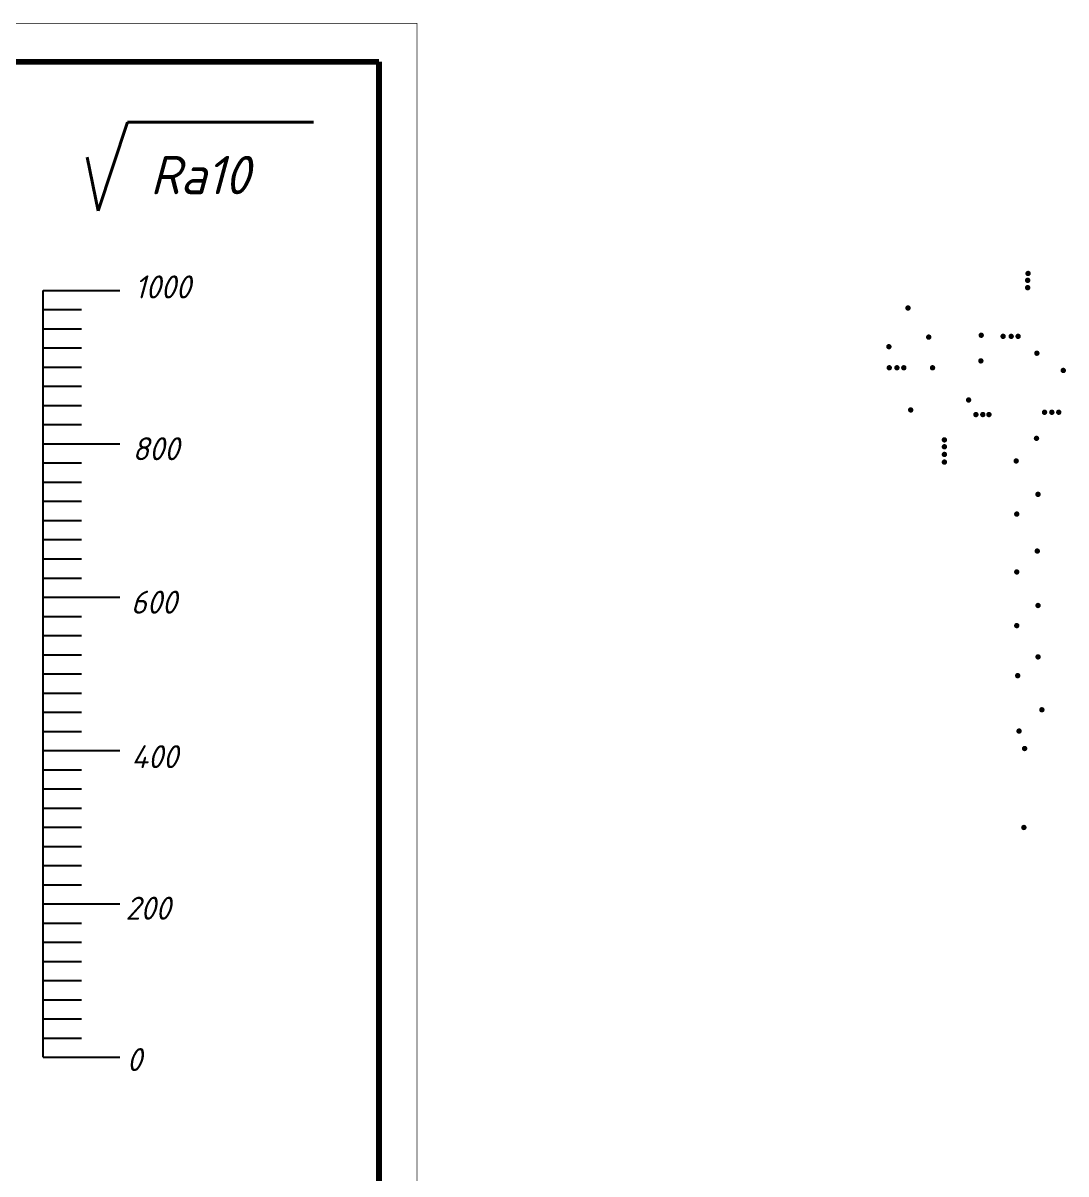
# Model space of a CAD drawing. Header units: millimetres. Extents: x 1557 to 2774, y 1107 to 1474.
# Drawn here: x 1926 to 2061.9, y 1316.8 to 1466.9 of the extents above; entities that cross this region are included whole.
import ezdxf

# ---------------------------------------------------------------- set-up
doc = ezdxf.new("R2010")
doc.units = ezdxf.units.MM
for name, color, linetype in [('Mechanical3', 76, 'Continuous'), ('Sheet', 255, 'Continuous'), ('ViaHoleLayer', 16, 'Continuous')]:
    doc.layers.add(name, color=color, linetype=linetype)
doc.styles.add('Gost', font='gost_type_0.ttf')

msp = doc.modelspace()

# ---------------------------------------------------------------- linework, layer by layer
at = {"lineweight": 40}
for p, q in [((1935.742, 1442.467), (1939.593, 1454.006)), ((1939.593, 1454.006), (1963.84, 1454.006)), ((1935.742, 1442.467), (1934.315, 1449.448)), ((1934.315, 1449.448), (1935.742, 1442.467))]:
    msp.add_line(p, q, dxfattribs=at)
for p, q in [((1928.569, 1427.067), (1928.569, 1432.067)), ((1928.569, 1432.067), (1938.569, 1432.067)), ((1928.569, 1429.567), (1933.569, 1429.567)), ((1928.569, 1422.067), (1928.569, 1427.067)), ((1928.569, 1427.067), (1933.569, 1427.067)), ((1928.569, 1424.567), (1933.569, 1424.567)), ((1928.569, 1417.067), (1928.569, 1422.067)), ((1928.569, 1422.067), (1933.569, 1422.067)), ((1928.569, 1419.567), (1933.569, 1419.567)), ((1928.569, 1412.067), (1928.569, 1417.067)), ((1928.569, 1417.067), (1933.569, 1417.067)), ((1928.569, 1414.567), (1933.569, 1414.567)), ((1928.569, 1407.067), (1928.569, 1412.067)), ((1928.569, 1412.067), (1938.569, 1412.067)), ((1928.569, 1409.567), (1933.569, 1409.567)), ((1928.569, 1402.067), (1928.569, 1407.067)), ((1928.569, 1407.067), (1933.569, 1407.067)), ((1928.569, 1404.567), (1933.569, 1404.567)), ((1928.569, 1397.067), (1928.569, 1402.067)), ((1928.569, 1402.067), (1933.569, 1402.067)), ((1928.569, 1399.567), (1933.569, 1399.567)), ((1928.569, 1392.067), (1928.569, 1397.067)), ((1928.569, 1397.067), (1933.569, 1397.067)), ((1928.569, 1394.567), (1933.569, 1394.567)), ((1928.569, 1387.067), (1928.569, 1392.067)), ((1928.569, 1392.067), (1938.569, 1392.067)), ((1928.569, 1389.567), (1933.569, 1389.567)), ((1928.569, 1382.067), (1928.569, 1387.067)), ((1928.569, 1387.067), (1933.569, 1387.067)), ((1928.569, 1384.567), (1933.569, 1384.567)), ((1928.569, 1377.067), (1928.569, 1382.067)), ((1928.569, 1382.067), (1933.569, 1382.067)), ((1928.569, 1379.567), (1933.569, 1379.567)), ((1928.569, 1372.067), (1928.569, 1377.067)), ((1928.569, 1377.067), (1933.569, 1377.067)), ((1928.569, 1374.567), (1933.569, 1374.567)), ((1928.569, 1367.067), (1928.569, 1372.067)), ((1928.569, 1372.067), (1938.569, 1372.067)), ((1928.569, 1369.567), (1933.569, 1369.567)), ((1928.569, 1362.067), (1928.569, 1367.067)), ((1928.569, 1367.067), (1933.569, 1367.067)), ((1928.569, 1364.567), (1933.569, 1364.567)), ((1928.569, 1357.067), (1928.569, 1362.067)), ((1928.569, 1362.067), (1933.569, 1362.067)), ((1928.569, 1359.567), (1933.569, 1359.567)), ((1928.569, 1352.067), (1928.569, 1357.067)), ((1928.569, 1357.067), (1933.569, 1357.067)), ((1928.569, 1354.567), (1933.569, 1354.567)), ((1928.569, 1347.067), (1928.569, 1352.067)), ((1928.569, 1352.067), (1938.569, 1352.067)), ((1928.569, 1349.567), (1933.569, 1349.567)), ((1928.569, 1342.067), (1928.569, 1347.067)), ((1928.569, 1347.067), (1933.569, 1347.067)), ((1928.569, 1344.567), (1933.569, 1344.567)), ((1928.569, 1337.067), (1928.569, 1342.067)), ((1928.569, 1342.067), (1933.569, 1342.067)), ((1928.569, 1339.567), (1933.569, 1339.567)), ((1928.569, 1332.067), (1928.569, 1337.067)), ((1928.569, 1337.067), (1933.569, 1337.067)), ((1928.569, 1334.567), (1933.569, 1334.567)), ((1928.569, 1332.067), (1938.569, 1332.067))]:
    msp.add_line(p, q)
at = {"layer": 'Mechanical3'}
msp.add_line((1928.569, 1332.067), (1938.569, 1332.067), dxfattribs=at)
at = {"layer": 'Sheet'}
for points, const_width in [([(1557.363, 1466.892), (1977.321, 1466.892), (1977.321, 1169.934), (1557.363, 1169.934), (1557.363, 1466.892)], 0.0991), ([(1577.363, 1461.892), (1972.363, 1461.892)], 0.749), ([(1972.363, 1174.894), (1972.363, 1461.894)], 0.749)]:
    msp.add_lwpolyline(points, dxfattribs=dict(at, const_width=const_width))
at = {"layer": 'ViaHoleLayer', "const_width": 0.35}
for points in [[(2056.765, 1433.382, 1), (2057.115, 1433.382, 1)], [(2056.819, 1434.282, 1), (2057.169, 1434.282, 1)], [(2056.765, 1432.435, 1), (2057.115, 1432.435, 1)], [(2041.165, 1429.781, 1), (2041.515, 1429.781, 1)], [(2043.865, 1425.982, 1), (2044.215, 1425.982, 1)], [(2050.71, 1426.226, 1), (2051.06, 1426.226, 1)], [(2053.565, 1426.082, 1), (2053.915, 1426.082, 1)], [(2054.619, 1426.082, 1), (2054.969, 1426.082, 1)], [(2055.519, 1426.082, 1), (2055.869, 1426.082, 1)], [(2038.671, 1424.734, 1), (2039.021, 1424.734, 1)], [(2050.665, 1422.882, 1), (2051.015, 1422.882, 1)], [(2057.965, 1423.882, 1), (2058.315, 1423.882, 1)], [(2038.719, 1421.982, 1), (2039.069, 1421.982, 1)], [(2039.719, 1421.982, 1), (2040.069, 1421.982, 1)], [(2040.619, 1421.982, 1), (2040.969, 1421.982, 1)], [(2044.365, 1421.982, 1), (2044.715, 1421.982, 1)], [(2061.411, 1421.635, 1), (2061.761, 1421.635, 1)], [(2049.065, 1417.782, 1), (2049.415, 1417.782, 1)], [(2041.519, 1416.482, 1), (2041.869, 1416.482, 1)], [(2050.019, 1415.882, 1), (2050.369, 1415.882, 1)], [(2050.919, 1415.882, 1), (2051.269, 1415.882, 1)], [(2051.719, 1415.882, 1), (2052.069, 1415.882, 1)], [(2058.965, 1416.182, 1), (2059.315, 1416.182, 1)], [(2059.919, 1416.182, 1), (2060.269, 1416.182, 1)], [(2060.819, 1416.182, 1), (2061.169, 1416.182, 1)], [(2045.911, 1412.582, 1), (2046.261, 1412.582, 1)], [(2057.919, 1412.782, 1), (2058.269, 1412.782, 1)], [(2045.911, 1411.682, 1), (2046.261, 1411.682, 1)], [(2045.911, 1410.682, 1), (2046.261, 1410.682, 1)], [(2045.911, 1409.682, 1), (2046.261, 1409.682, 1)], [(2055.27, 1409.832, 1), (2055.62, 1409.832, 1)], [(2058.119, 1405.482, 1), (2058.469, 1405.482, 1)], [(2055.344, 1402.907, 1), (2055.694, 1402.907, 1)], [(2058.019, 1398.082, 1), (2058.369, 1398.082, 1)], [(2055.344, 1395.356, 1), (2055.694, 1395.356, 1)], [(2058.119, 1390.982, 1), (2058.469, 1390.982, 1)], [(2055.344, 1388.356, 1), (2055.694, 1388.356, 1)], [(2058.119, 1384.282, 1), (2058.469, 1384.282, 1)], [(2055.47, 1381.832, 1), (2055.82, 1381.832, 1)], [(2058.619, 1377.382, 1), (2058.969, 1377.382, 1)], [(2055.644, 1374.607, 1), (2055.994, 1374.607, 1)], [(2056.369, 1372.332, 1), (2056.719, 1372.332, 1)], [(2056.269, 1362.032, 1), (2056.619, 1362.032, 1)]]:
    msp.add_lwpolyline(points, format="xyb", close=True, dxfattribs=at)

# ---------------------------------------------------------------- texts
at = {"color": 0, "lineweight": 40, "insert": (1942.523, 1449.614), "char_height": 5, "attachment_point": 1, "style": 'Gost'}
msp.add_mtext_dynamic_manual_height_columns('{\\fGOST type B|b0|i1|c204|p34;Ra10}', width=2.09131, gutter_width=67.587, heights=[0], dxfattribs=at)
at = {"char_height": 3, "attachment_point": 1, "style": 'Gost'}
for s, width, insert in [('{\\fGOST type B|b0|i1|c204|p34;1000}', 15.88495, (1940.502, 1434.024)), ('{\\fGOST type B|b0|i1|c204|p34;800}', 15.88495, (1940.221, 1412.925)), ('{\\fGOST type B|b0|i1|c204|p34;600}', 15.88495, (1940.005, 1392.914)), ('{\\fGOST type B|b0|i1|c204|p34;400}', 15.88495, (1940.072, 1372.768)), ('{\\fGOST type B|b0|i1|c204|p34;200}', 15.88495, (1939.305, 1353.009)), ('{\\fGOST type B|b0|i1|c204|p34;0}', 5.5, (1939.479, 1333.266))]:
    msp.add_mtext_dynamic_manual_height_columns(s, width=width, gutter_width=17.5, heights=[0], dxfattribs=dict(at, insert=insert))

doc.saveas('drawing.dxf')
